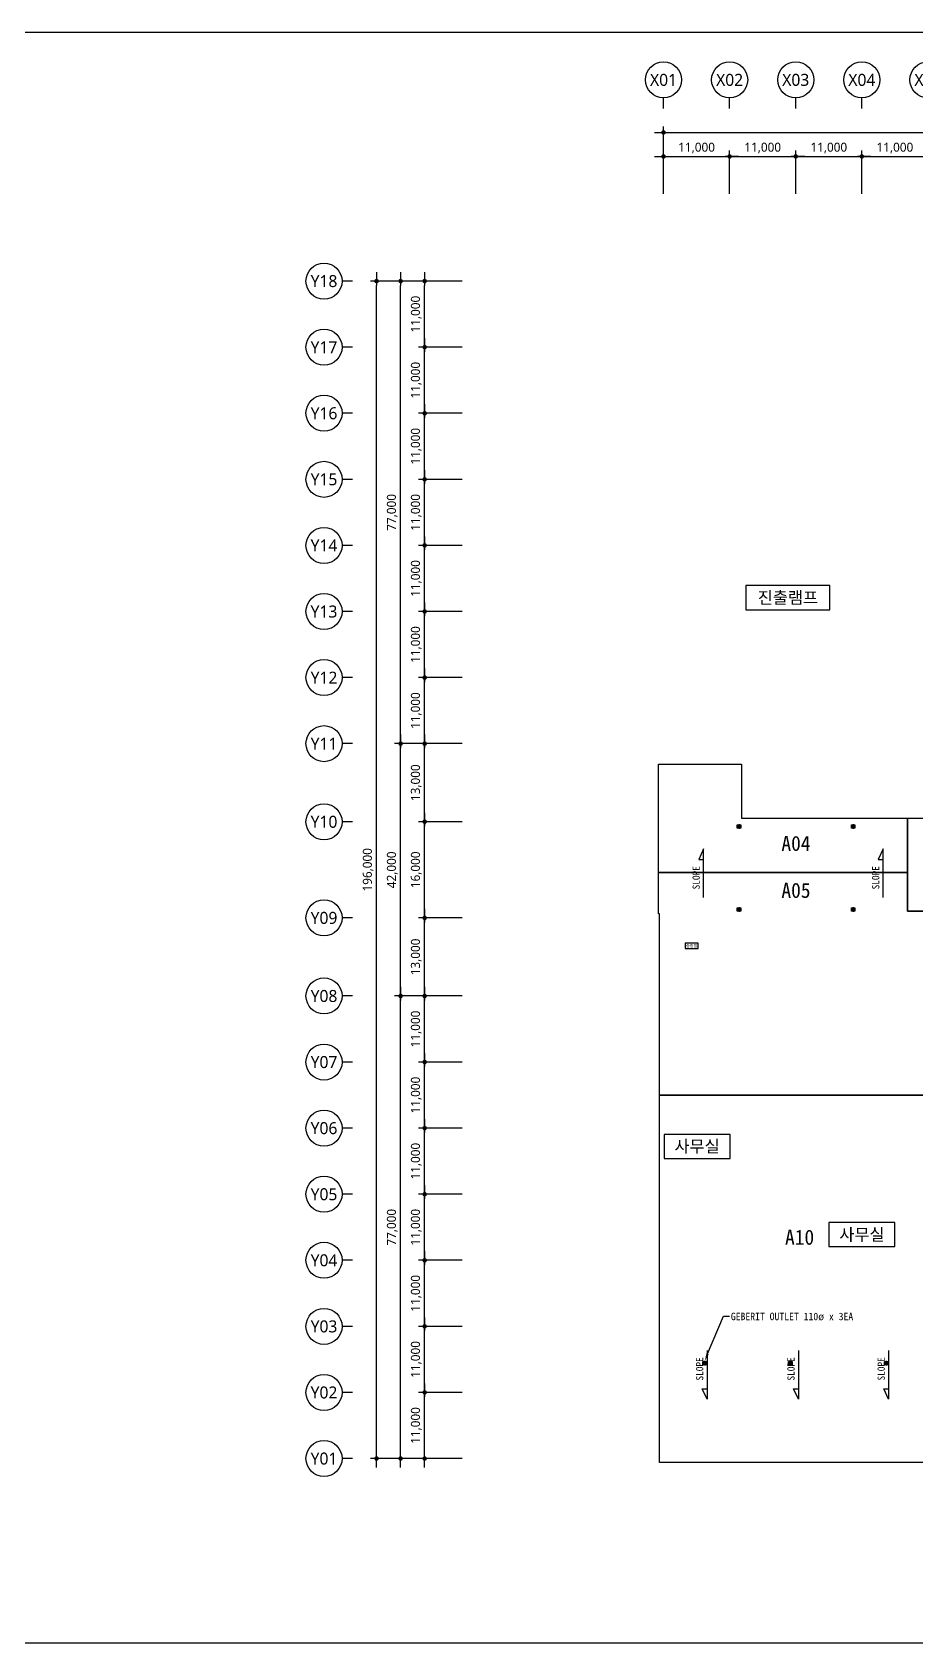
# Model space of a CAD drawing. Header units: millimetres. Extents: x 5104319 to 7084979, y 3076390 to 3633130.
# Drawn here: x 6310881 to 6457912, y 3365030 to 3633130 of the extents above; entities that cross this region are included whole.
import ezdxf
from ezdxf.enums import TextEntityAlignment as Align

# ---------------------------------------------------------------- set-up
doc = ezdxf.new("R2010")
doc.units = ezdxf.units.MM
doc.header["$PDMODE"] = 1
doc.layers.get('Defpoints').update_dxf_attribs({"color": 140})
for name, color, linetype, lineweight in [('A-AXIS-BUBL', 7, 'Continuous', 25), ('A-DIMS', 7, 'Continuous', 25), ('A-XXXX-TXT2', 3, 'Continuous', 25)]:
    doc.layers.add(name, color=color, linetype=linetype, lineweight=lineweight)
for name, color, linetype in [('AA-SYMB', 1, 'Continuous'), ('AA-TEX-3', 3, 'Continuous'), ('ARCH', 8, 'Continuous'), ('사이포닉', 3, 'Continuous'), ('사이포닉0', 3, 'Continuous'), ('우수면적', 1, 'Continuous')]:
    doc.layers.add(name, color=color, linetype=linetype)
doc.styles.add('HY울릉도L', font='')
doc.styles.add('XR-평면도$0$맑은 고딕', font='malgun.ttf')
doc.styles.add('돋움체', font='')
doc.styles.add('맑은고딕', font='malgun.ttf')
doc.styles.add('사이포닉', font='')
doc.styles.get('HY울릉도L').set_extended_font_data('Dotum')
doc.styles.get('돋움체').set_extended_font_data('DotumChe')
doc.styles.get('사이포닉').set_extended_font_data('GulimChe')
doc.dimstyles.new('CDIM', dxfattribs={"dimtxt": 3, "dimasz": 1.5, "dimexe": 2, "dimexo": 1, "dimgap": 1, "dimtad": 1, "dimdec": 0, "dimrnd": 0.5, "dimzin": 0, "dimdsep": 32, "dimlunit": 6, "dimtxsty": 'HY울릉도L', "dimblk1": '_CIDOT', "dimblk2": '_CIDOT', "dimsah": 1, "dimcen": 5.5, "dimclrd": 2, "dimclre": 2, "dimclrt": 7, "dimadec": 0, "dimazin": 0, "dimtfac": 1, "dimtdec": 0, "dimtix": 1, "dimtmove": 2, "dimatfit": 1, "dimldrblk": '_CIDOT', "dimfxl": 1, "dimtolj": 1, "dimtzin": 0, "dimlwd": -1, "dimarcsym": 0})

# ---------------------------------------------------------------- blocks, each defined once
blk = doc.blocks.new('_CIDOT')
at = {"color": 0, "linetype": 'ByBlock'}
blk.add_line((2, 0), (-1, 0), dxfattribs=at)
at = {"color": 0, "linetype": 'ByBlock', "const_width": 0.5}
blk.add_lwpolyline([(-0.25, 0, 1), (0.25, 0, 1)], format="xyb", close=True, dxfattribs=at)
blk = doc.blocks.new('*D8')
at = {"layer": 'A-DIMS', "lineweight": -2, "transparency": 16777216}
for p, q in [((93193, 67121), (85943, 67121)), ((93193, 56121), (85943, 56121))]:
    blk.add_line(p, q, dxfattribs=at)
at = {"layer": 'A-DIMS', "transparency": 16777216}
blk.add_line((86943, 56871), (86943, 66371), dxfattribs=at)
at = {"layer": 'Defpoints', "color": 0, "transparency": 16777216}
for p in [(86943, 67121), (93693, 67121), (93693, 56121)]:
    blk.add_point(p, dxfattribs=at)
at = {"layer": 'A-DIMS', "transparency": 16777216, "xscale": 750, "yscale": 750, "zscale": 750}
for p, rotation in [((86943, 67121), 90), ((86943, 56121), 270)]:
    blk.add_blockref('_CIDOT', p, dxfattribs=dict(at, rotation=rotation))
at = {"layer": 'A-DIMS', "color": 3, "transparency": 16777216, "insert": (85538, 61621), "char_height": 1500, "attachment_point": 5, "rotation": 90, "style": '맑은고딕'}
blk.add_mtext('\\A1;11,000', dxfattribs=at)
blk = doc.blocks.new('*D9')
at = {"layer": 'A-DIMS', "lineweight": -2, "transparency": 16777216}
for p, q in [((93193, 78121), (85943, 78121)), ((93193, 67121), (85943, 67121))]:
    blk.add_line(p, q, dxfattribs=at)
at = {"layer": 'A-DIMS', "transparency": 16777216}
blk.add_line((86943, 67871), (86943, 77371), dxfattribs=at)
at = {"layer": 'Defpoints', "color": 0, "transparency": 16777216}
for p in [(86943, 78121), (93693, 78121), (93693, 67121)]:
    blk.add_point(p, dxfattribs=at)
at = {"layer": 'A-DIMS', "transparency": 16777216, "xscale": 750, "yscale": 750, "zscale": 750}
for p, rotation in [((86943, 78121), 90), ((86943, 67121), 270)]:
    blk.add_blockref('_CIDOT', p, dxfattribs=dict(at, rotation=rotation))
at = {"layer": 'A-DIMS', "color": 3, "transparency": 16777216, "insert": (85538, 72621), "char_height": 1500, "attachment_point": 5, "rotation": 90, "style": '맑은고딕'}
blk.add_mtext('\\A1;11,000', dxfattribs=at)
blk = doc.blocks.new('*D10')
at = {"layer": 'A-DIMS', "lineweight": -2, "transparency": 16777216}
for p, q in [((93193, 89121), (85943, 89121)), ((93193, 78121), (85943, 78121))]:
    blk.add_line(p, q, dxfattribs=at)
at = {"layer": 'A-DIMS', "transparency": 16777216}
blk.add_line((86943, 78871), (86943, 88371), dxfattribs=at)
at = {"layer": 'Defpoints', "color": 0, "transparency": 16777216}
for p in [(86943, 89121), (93693, 89121), (93693, 78121)]:
    blk.add_point(p, dxfattribs=at)
at = {"layer": 'A-DIMS', "transparency": 16777216, "xscale": 750, "yscale": 750, "zscale": 750}
for p, rotation in [((86943, 89121), 90), ((86943, 78121), 270)]:
    blk.add_blockref('_CIDOT', p, dxfattribs=dict(at, rotation=rotation))
at = {"layer": 'A-DIMS', "color": 3, "transparency": 16777216, "insert": (85538, 83621), "char_height": 1500, "attachment_point": 5, "rotation": 90, "style": '맑은고딕'}
blk.add_mtext('\\A1;11,000', dxfattribs=at)
blk = doc.blocks.new('*D11')
at = {"layer": 'A-DIMS', "lineweight": -2, "transparency": 16777216}
for p, q in [((93193, 100121), (85943, 100121)), ((93193, 89121), (85943, 89121))]:
    blk.add_line(p, q, dxfattribs=at)
at = {"layer": 'A-DIMS', "transparency": 16777216}
blk.add_line((86943, 89871), (86943, 99371), dxfattribs=at)
at = {"layer": 'Defpoints', "color": 0, "transparency": 16777216}
for p in [(86943, 100121), (93693, 100121), (93693, 89121)]:
    blk.add_point(p, dxfattribs=at)
at = {"layer": 'A-DIMS', "transparency": 16777216, "xscale": 750, "yscale": 750, "zscale": 750}
for p, rotation in [((86943, 100121), 90), ((86943, 89121), 270)]:
    blk.add_blockref('_CIDOT', p, dxfattribs=dict(at, rotation=rotation))
at = {"layer": 'A-DIMS', "color": 3, "transparency": 16777216, "insert": (85538, 94621), "char_height": 1500, "attachment_point": 5, "rotation": 90, "style": '맑은고딕'}
blk.add_mtext('\\A1;11,000', dxfattribs=at)
blk = doc.blocks.new('*D12')
at = {"layer": 'A-DIMS', "lineweight": -2, "transparency": 16777216}
for p, q in [((93193, 111121), (85943, 111121)), ((93193, 100121), (85943, 100121))]:
    blk.add_line(p, q, dxfattribs=at)
at = {"layer": 'A-DIMS', "transparency": 16777216}
blk.add_line((86943, 100871), (86943, 110371), dxfattribs=at)
at = {"layer": 'Defpoints', "color": 0, "transparency": 16777216}
for p in [(86943, 111121), (93693, 111121), (93693, 100121)]:
    blk.add_point(p, dxfattribs=at)
at = {"layer": 'A-DIMS', "transparency": 16777216, "xscale": 750, "yscale": 750, "zscale": 750}
for p, rotation in [((86943, 111121), 90), ((86943, 100121), 270)]:
    blk.add_blockref('_CIDOT', p, dxfattribs=dict(at, rotation=rotation))
at = {"layer": 'A-DIMS', "color": 3, "transparency": 16777216, "insert": (85538, 105621), "char_height": 1500, "attachment_point": 5, "rotation": 90, "style": '맑은고딕'}
blk.add_mtext('\\A1;11,000', dxfattribs=at)
blk = doc.blocks.new('*D13')
at = {"layer": 'A-DIMS', "lineweight": -2, "transparency": 16777216}
for p, q in [((93193, 122121), (85943, 122121)), ((93193, 111121), (85943, 111121))]:
    blk.add_line(p, q, dxfattribs=at)
at = {"layer": 'A-DIMS', "transparency": 16777216}
blk.add_line((86943, 111871), (86943, 121371), dxfattribs=at)
at = {"layer": 'Defpoints', "color": 0, "transparency": 16777216}
for p in [(86943, 122121), (93693, 122121), (93693, 111121)]:
    blk.add_point(p, dxfattribs=at)
at = {"layer": 'A-DIMS', "transparency": 16777216, "xscale": 750, "yscale": 750, "zscale": 750}
for p, rotation in [((86943, 122121), 90), ((86943, 111121), 270)]:
    blk.add_blockref('_CIDOT', p, dxfattribs=dict(at, rotation=rotation))
at = {"layer": 'A-DIMS', "color": 3, "transparency": 16777216, "insert": (85538, 116621), "char_height": 1500, "attachment_point": 5, "rotation": 90, "style": '맑은고딕'}
blk.add_mtext('\\A1;11,000', dxfattribs=at)
blk = doc.blocks.new('*D14')
at = {"layer": 'A-DIMS', "lineweight": -2, "transparency": 16777216}
for p, q in [((93193, 135121), (85943, 135121)), ((93193, 122121), (85943, 122121))]:
    blk.add_line(p, q, dxfattribs=at)
at = {"layer": 'A-DIMS', "transparency": 16777216}
blk.add_line((86943, 122871), (86943, 134371), dxfattribs=at)
at = {"layer": 'Defpoints', "color": 0, "transparency": 16777216}
for p in [(86943, 135121), (93693, 135121), (93693, 122121)]:
    blk.add_point(p, dxfattribs=at)
at = {"layer": 'A-DIMS', "transparency": 16777216, "xscale": 750, "yscale": 750, "zscale": 750}
for p, rotation in [((86943, 135121), 90), ((86943, 122121), 270)]:
    blk.add_blockref('_CIDOT', p, dxfattribs=dict(at, rotation=rotation))
at = {"layer": 'A-DIMS', "color": 3, "transparency": 16777216, "insert": (85538, 128621), "char_height": 1500, "attachment_point": 5, "rotation": 90, "style": '맑은고딕'}
blk.add_mtext('\\A1;13,000', dxfattribs=at)
blk = doc.blocks.new('*D15')
at = {"layer": 'A-DIMS', "lineweight": -2, "transparency": 16777216}
for p, q in [((93193, 151121), (85943, 151121)), ((93193, 135121), (85943, 135121))]:
    blk.add_line(p, q, dxfattribs=at)
at = {"layer": 'A-DIMS', "transparency": 16777216}
blk.add_line((86943, 135871), (86943, 150371), dxfattribs=at)
at = {"layer": 'Defpoints', "color": 0, "transparency": 16777216}
for p in [(86943, 151121), (93693, 151121), (93693, 135121)]:
    blk.add_point(p, dxfattribs=at)
at = {"layer": 'A-DIMS', "transparency": 16777216, "xscale": 750, "yscale": 750, "zscale": 750}
for p, rotation in [((86943, 151121), 90), ((86943, 135121), 270)]:
    blk.add_blockref('_CIDOT', p, dxfattribs=dict(at, rotation=rotation))
at = {"layer": 'A-DIMS', "color": 3, "transparency": 16777216, "insert": (85538, 143121), "char_height": 1500, "attachment_point": 5, "rotation": 90, "style": '맑은고딕'}
blk.add_mtext('\\A1;16,000', dxfattribs=at)
blk = doc.blocks.new('*D16')
at = {"layer": 'A-DIMS', "lineweight": -2, "transparency": 16777216}
for p, q in [((93193, 164121), (85943, 164121)), ((93193, 151121), (85943, 151121))]:
    blk.add_line(p, q, dxfattribs=at)
at = {"layer": 'A-DIMS', "transparency": 16777216}
blk.add_line((86943, 151871), (86943, 163371), dxfattribs=at)
at = {"layer": 'Defpoints', "color": 0, "transparency": 16777216}
for p in [(86943, 164121), (93693, 164121), (93693, 151121)]:
    blk.add_point(p, dxfattribs=at)
at = {"layer": 'A-DIMS', "transparency": 16777216, "xscale": 750, "yscale": 750, "zscale": 750}
for p, rotation in [((86943, 164121), 90), ((86943, 151121), 270)]:
    blk.add_blockref('_CIDOT', p, dxfattribs=dict(at, rotation=rotation))
at = {"layer": 'A-DIMS', "color": 3, "transparency": 16777216, "insert": (85538, 157621), "char_height": 1500, "attachment_point": 5, "rotation": 90, "style": '맑은고딕'}
blk.add_mtext('\\A1;13,000', dxfattribs=at)
blk = doc.blocks.new('*D17')
at = {"layer": 'A-DIMS', "lineweight": -2, "transparency": 16777216}
for p, q in [((93193, 175121), (85943, 175121)), ((93193, 164121), (85943, 164121))]:
    blk.add_line(p, q, dxfattribs=at)
at = {"layer": 'A-DIMS', "transparency": 16777216}
blk.add_line((86943, 164871), (86943, 174371), dxfattribs=at)
at = {"layer": 'Defpoints', "color": 0, "transparency": 16777216}
for p in [(86943, 175121), (93693, 175121), (93693, 164121)]:
    blk.add_point(p, dxfattribs=at)
at = {"layer": 'A-DIMS', "transparency": 16777216, "xscale": 750, "yscale": 750, "zscale": 750}
for p, rotation in [((86943, 175121), 90), ((86943, 164121), 270)]:
    blk.add_blockref('_CIDOT', p, dxfattribs=dict(at, rotation=rotation))
at = {"layer": 'A-DIMS', "color": 3, "transparency": 16777216, "insert": (85538, 169621), "char_height": 1500, "attachment_point": 5, "rotation": 90, "style": '맑은고딕'}
blk.add_mtext('\\A1;11,000', dxfattribs=at)
blk = doc.blocks.new('*D18')
at = {"layer": 'A-DIMS', "lineweight": -2, "transparency": 16777216}
for p, q in [((93193, 186121), (85943, 186121)), ((93193, 175121), (85943, 175121))]:
    blk.add_line(p, q, dxfattribs=at)
at = {"layer": 'A-DIMS', "transparency": 16777216}
blk.add_line((86943, 175871), (86943, 185371), dxfattribs=at)
at = {"layer": 'Defpoints', "color": 0, "transparency": 16777216}
for p in [(86943, 186121), (93693, 186121), (93693, 175121)]:
    blk.add_point(p, dxfattribs=at)
at = {"layer": 'A-DIMS', "transparency": 16777216, "xscale": 750, "yscale": 750, "zscale": 750}
for p, rotation in [((86943, 186121), 90), ((86943, 175121), 270)]:
    blk.add_blockref('_CIDOT', p, dxfattribs=dict(at, rotation=rotation))
at = {"layer": 'A-DIMS', "color": 3, "transparency": 16777216, "insert": (85538, 180621), "char_height": 1500, "attachment_point": 5, "rotation": 90, "style": '맑은고딕'}
blk.add_mtext('\\A1;11,000', dxfattribs=at)
blk = doc.blocks.new('*D19')
at = {"layer": 'A-DIMS', "lineweight": -2, "transparency": 16777216}
for p, q in [((93193, 197121), (85943, 197121)), ((93193, 186121), (85943, 186121))]:
    blk.add_line(p, q, dxfattribs=at)
at = {"layer": 'A-DIMS', "transparency": 16777216}
blk.add_line((86943, 186871), (86943, 196371), dxfattribs=at)
at = {"layer": 'Defpoints', "color": 0, "transparency": 16777216}
for p in [(86943, 197121), (93693, 197121), (93693, 186121)]:
    blk.add_point(p, dxfattribs=at)
at = {"layer": 'A-DIMS', "transparency": 16777216, "xscale": 750, "yscale": 750, "zscale": 750}
for p, rotation in [((86943, 197121), 90), ((86943, 186121), 270)]:
    blk.add_blockref('_CIDOT', p, dxfattribs=dict(at, rotation=rotation))
at = {"layer": 'A-DIMS', "color": 3, "transparency": 16777216, "insert": (85538, 191621), "char_height": 1500, "attachment_point": 5, "rotation": 90, "style": '맑은고딕'}
blk.add_mtext('\\A1;11,000', dxfattribs=at)
blk = doc.blocks.new('*D20')
at = {"layer": 'A-DIMS', "lineweight": -2, "transparency": 16777216}
for p, q in [((93193, 208121), (85943, 208121)), ((93193, 197121), (85943, 197121))]:
    blk.add_line(p, q, dxfattribs=at)
at = {"layer": 'A-DIMS', "transparency": 16777216}
blk.add_line((86943, 197871), (86943, 207371), dxfattribs=at)
at = {"layer": 'Defpoints', "color": 0, "transparency": 16777216}
for p in [(86943, 208121), (93693, 208121), (93693, 197121)]:
    blk.add_point(p, dxfattribs=at)
at = {"layer": 'A-DIMS', "transparency": 16777216, "xscale": 750, "yscale": 750, "zscale": 750}
for p, rotation in [((86943, 208121), 90), ((86943, 197121), 270)]:
    blk.add_blockref('_CIDOT', p, dxfattribs=dict(at, rotation=rotation))
at = {"layer": 'A-DIMS', "color": 3, "transparency": 16777216, "insert": (85538, 202621), "char_height": 1500, "attachment_point": 5, "rotation": 90, "style": '맑은고딕'}
blk.add_mtext('\\A1;11,000', dxfattribs=at)
blk = doc.blocks.new('*D21')
at = {"layer": 'A-DIMS', "lineweight": -2, "transparency": 16777216}
for p, q in [((93193, 219121), (85943, 219121)), ((93193, 208121), (85943, 208121))]:
    blk.add_line(p, q, dxfattribs=at)
at = {"layer": 'A-DIMS', "transparency": 16777216}
blk.add_line((86943, 208871), (86943, 218371), dxfattribs=at)
at = {"layer": 'Defpoints', "color": 0, "transparency": 16777216}
for p in [(86943, 219121), (93693, 219121), (93693, 208121)]:
    blk.add_point(p, dxfattribs=at)
at = {"layer": 'A-DIMS', "transparency": 16777216, "xscale": 750, "yscale": 750, "zscale": 750}
for p, rotation in [((86943, 219121), 90), ((86943, 208121), 270)]:
    blk.add_blockref('_CIDOT', p, dxfattribs=dict(at, rotation=rotation))
at = {"layer": 'A-DIMS', "color": 3, "transparency": 16777216, "insert": (85538, 213621), "char_height": 1500, "attachment_point": 5, "rotation": 90, "style": '맑은고딕'}
blk.add_mtext('\\A1;11,000', dxfattribs=at)
blk = doc.blocks.new('*D22')
at = {"layer": 'A-DIMS', "lineweight": -2, "transparency": 16777216}
for p, q in [((93193, 230121), (85943, 230121)), ((93193, 219121), (85943, 219121))]:
    blk.add_line(p, q, dxfattribs=at)
at = {"layer": 'A-DIMS', "transparency": 16777216}
blk.add_line((86943, 219871), (86943, 229371), dxfattribs=at)
at = {"layer": 'Defpoints', "color": 0, "transparency": 16777216}
for p in [(86943, 230121), (93693, 230121), (93693, 219121)]:
    blk.add_point(p, dxfattribs=at)
at = {"layer": 'A-DIMS', "transparency": 16777216, "xscale": 750, "yscale": 750, "zscale": 750}
for p, rotation in [((86943, 230121), 90), ((86943, 219121), 270)]:
    blk.add_blockref('_CIDOT', p, dxfattribs=dict(at, rotation=rotation))
at = {"layer": 'A-DIMS', "color": 3, "transparency": 16777216, "insert": (85538, 224621), "char_height": 1500, "attachment_point": 5, "rotation": 90, "style": '맑은고딕'}
blk.add_mtext('\\A1;11,000', dxfattribs=at)
blk = doc.blocks.new('*D23')
at = {"layer": 'A-DIMS', "lineweight": -2, "transparency": 16777216}
for p, q in [((93193, 241121), (85943, 241121)), ((93193, 230121), (85943, 230121))]:
    blk.add_line(p, q, dxfattribs=at)
at = {"layer": 'A-DIMS', "transparency": 16777216}
blk.add_line((86943, 230871), (86943, 240371), dxfattribs=at)
at = {"layer": 'Defpoints', "color": 0, "transparency": 16777216}
for p in [(86943, 241121), (93693, 241121), (93693, 230121)]:
    blk.add_point(p, dxfattribs=at)
at = {"layer": 'A-DIMS', "transparency": 16777216, "xscale": 750, "yscale": 750, "zscale": 750}
for p, rotation in [((86943, 241121), 90), ((86943, 230121), 270)]:
    blk.add_blockref('_CIDOT', p, dxfattribs=dict(at, rotation=rotation))
at = {"layer": 'A-DIMS', "color": 3, "transparency": 16777216, "insert": (85538, 235621), "char_height": 1500, "attachment_point": 5, "rotation": 90, "style": '맑은고딕'}
blk.add_mtext('\\A1;11,000', dxfattribs=at)
blk = doc.blocks.new('*D24')
at = {"layer": 'A-DIMS', "lineweight": -2, "transparency": 16777216}
for p, q in [((93193, 122121), (81943, 122121)), ((93193, 45121), (81943, 45121))]:
    blk.add_line(p, q, dxfattribs=at)
at = {"layer": 'A-DIMS', "transparency": 16777216}
blk.add_line((82943, 45871), (82943, 121371), dxfattribs=at)
at = {"layer": 'Defpoints', "color": 0, "transparency": 16777216}
for p in [(82943, 122121), (93693, 122121), (93693, 45121)]:
    blk.add_point(p, dxfattribs=at)
at = {"layer": 'A-DIMS', "transparency": 16777216, "xscale": 750, "yscale": 750, "zscale": 750}
for p, rotation in [((82943, 122121), 90), ((82943, 45121), 270)]:
    blk.add_blockref('_CIDOT', p, dxfattribs=dict(at, rotation=rotation))
at = {"layer": 'A-DIMS', "color": 3, "transparency": 16777216, "insert": (81542, 83621), "char_height": 1500, "attachment_point": 5, "rotation": 90, "style": '맑은고딕'}
blk.add_mtext('\\A1;77,000', dxfattribs=at)
blk = doc.blocks.new('*D25')
at = {"layer": 'A-DIMS', "lineweight": -2, "transparency": 16777216}
for p, q in [((93193, 241121), (77943, 241121)), ((93193, 45121), (77943, 45121))]:
    blk.add_line(p, q, dxfattribs=at)
at = {"layer": 'A-DIMS', "transparency": 16777216}
blk.add_line((78943, 45871), (78943, 240371), dxfattribs=at)
at = {"layer": 'Defpoints', "color": 0, "transparency": 16777216}
for p in [(78943, 241121), (93693, 241121), (93693, 45121)]:
    blk.add_point(p, dxfattribs=at)
at = {"layer": 'A-DIMS', "transparency": 16777216, "xscale": 750, "yscale": 750, "zscale": 750}
for p, rotation in [((78943, 241121), 90), ((78943, 45121), 270)]:
    blk.add_blockref('_CIDOT', p, dxfattribs=dict(at, rotation=rotation))
at = {"layer": 'A-DIMS', "color": 3, "transparency": 16777216, "insert": (77538, 143121), "char_height": 1500, "attachment_point": 5, "rotation": 90, "style": '맑은고딕'}
blk.add_mtext('\\A1;196,000', dxfattribs=at)
blk = doc.blocks.new('*D26')
at = {"layer": 'A-DIMS', "lineweight": -2, "transparency": 16777216}
for p, q in [((93193, 56121), (85943, 56121)), ((93193, 45121), (85943, 45121))]:
    blk.add_line(p, q, dxfattribs=at)
at = {"layer": 'A-DIMS', "transparency": 16777216}
blk.add_line((86943, 45871), (86943, 55371), dxfattribs=at)
at = {"layer": 'Defpoints', "color": 0, "transparency": 16777216}
for p in [(86943, 56121), (93693, 56121), (93693, 45121)]:
    blk.add_point(p, dxfattribs=at)
at = {"layer": 'A-DIMS', "transparency": 16777216, "xscale": 750, "yscale": 750, "zscale": 750}
for p, rotation in [((86943, 56121), 90), ((86943, 45121), 270)]:
    blk.add_blockref('_CIDOT', p, dxfattribs=dict(at, rotation=rotation))
at = {"layer": 'A-DIMS', "color": 3, "transparency": 16777216, "insert": (85538, 50621), "char_height": 1500, "attachment_point": 5, "rotation": 90, "style": '맑은고딕'}
blk.add_mtext('\\A1;11,000', dxfattribs=at)
blk = doc.blocks.new('*D27')
at = {"layer": 'A-DIMS', "lineweight": -2, "transparency": 16777216}
for p, q in [((93193, 164121), (81943, 164121)), ((93193, 122121), (81943, 122121))]:
    blk.add_line(p, q, dxfattribs=at)
at = {"layer": 'A-DIMS', "transparency": 16777216}
blk.add_line((82943, 122871), (82943, 163371), dxfattribs=at)
at = {"layer": 'Defpoints', "color": 0, "transparency": 16777216}
for p in [(82943, 164121), (93693, 164121), (93693, 122121)]:
    blk.add_point(p, dxfattribs=at)
at = {"layer": 'A-DIMS', "transparency": 16777216, "xscale": 750, "yscale": 750, "zscale": 750}
for p, rotation in [((82943, 164121), 90), ((82943, 122121), 270)]:
    blk.add_blockref('_CIDOT', p, dxfattribs=dict(at, rotation=rotation))
at = {"layer": 'A-DIMS', "color": 3, "transparency": 16777216, "insert": (81542, 143121), "char_height": 1500, "attachment_point": 5, "rotation": 90, "style": '맑은고딕'}
blk.add_mtext('\\A1;42,000', dxfattribs=at)
blk = doc.blocks.new('*D28')
at = {"layer": 'A-DIMS', "lineweight": -2, "transparency": 16777216}
for p, q in [((93193, 241121), (81943, 241121)), ((93193, 164121), (81943, 164121))]:
    blk.add_line(p, q, dxfattribs=at)
at = {"layer": 'A-DIMS', "transparency": 16777216}
blk.add_line((82943, 164871), (82943, 240371), dxfattribs=at)
at = {"layer": 'Defpoints', "color": 0, "transparency": 16777216}
for p in [(82943, 241121), (93693, 241121), (93693, 164121)]:
    blk.add_point(p, dxfattribs=at)
at = {"layer": 'A-DIMS', "transparency": 16777216, "xscale": 750, "yscale": 750, "zscale": 750}
for p, rotation in [((82943, 241121), 90), ((82943, 164121), 270)]:
    blk.add_blockref('_CIDOT', p, dxfattribs=dict(at, rotation=rotation))
at = {"layer": 'A-DIMS', "color": 3, "transparency": 16777216, "insert": (81542, 202621), "char_height": 1500, "attachment_point": 5, "rotation": 90, "style": '맑은고딕'}
blk.add_mtext('\\A1;77,000', dxfattribs=at)
blk = doc.blocks.new('*D29')
at = {"layer": 'A-DIMS', "lineweight": -2, "transparency": 16777216}
for p, q in [((148693, 255621), (148693, 262871)), ((159693, 255621), (159693, 262871))]:
    blk.add_line(p, q, dxfattribs=at)
at = {"layer": 'A-DIMS', "transparency": 16777216}
blk.add_line((149443, 261871), (158943, 261871), dxfattribs=at)
at = {"layer": 'Defpoints', "color": 0, "transparency": 16777216}
for p in [(159693, 261871), (148693, 255121), (159693, 255121)]:
    blk.add_point(p, dxfattribs=at)
at = {"layer": 'A-DIMS', "transparency": 16777216, "xscale": 750, "yscale": 750, "zscale": 750, "rotation": 180}
blk.add_blockref('_CIDOT', (148693, 261871), dxfattribs=at)
at = {"layer": 'A-DIMS', "transparency": 16777216, "xscale": 750, "yscale": 750, "zscale": 750}
blk.add_blockref('_CIDOT', (159693, 261871), dxfattribs=at)
at = {"layer": 'A-DIMS', "color": 3, "transparency": 16777216, "insert": (154193, 263275), "char_height": 1500, "attachment_point": 5, "style": '맑은고딕'}
blk.add_mtext('\\A1;11,000', dxfattribs=at)
blk = doc.blocks.new('*D30')
at = {"layer": 'A-DIMS', "lineweight": -2, "transparency": 16777216}
for p, q in [((159693, 255621), (159693, 262871)), ((170693, 255621), (170693, 262871))]:
    blk.add_line(p, q, dxfattribs=at)
at = {"layer": 'A-DIMS', "transparency": 16777216}
blk.add_line((160443, 261871), (169943, 261871), dxfattribs=at)
at = {"layer": 'Defpoints', "color": 0, "transparency": 16777216}
for p in [(170693, 261871), (159693, 255121), (170693, 255121)]:
    blk.add_point(p, dxfattribs=at)
at = {"layer": 'A-DIMS', "transparency": 16777216, "xscale": 750, "yscale": 750, "zscale": 750, "rotation": 180}
blk.add_blockref('_CIDOT', (159693, 261871), dxfattribs=at)
at = {"layer": 'A-DIMS', "transparency": 16777216, "xscale": 750, "yscale": 750, "zscale": 750}
blk.add_blockref('_CIDOT', (170693, 261871), dxfattribs=at)
at = {"layer": 'A-DIMS', "color": 3, "transparency": 16777216, "insert": (165193, 263275), "char_height": 1500, "attachment_point": 5, "style": '맑은고딕'}
blk.add_mtext('\\A1;11,000', dxfattribs=at)
blk = doc.blocks.new('*D42')
at = {"layer": 'A-DIMS', "lineweight": -2, "transparency": 16777216}
for p, q in [((126693, 255621), (126693, 266871)), ((302693, 255621), (302693, 266871))]:
    blk.add_line(p, q, dxfattribs=at)
at = {"layer": 'A-DIMS', "transparency": 16777216}
blk.add_line((127443, 265871), (301943, 265871), dxfattribs=at)
at = {"layer": 'Defpoints', "color": 0, "transparency": 16777216}
for p in [(302693, 265871), (126693, 255121), (302693, 255121)]:
    blk.add_point(p, dxfattribs=at)
at = {"layer": 'A-DIMS', "transparency": 16777216, "xscale": 750, "yscale": 750, "zscale": 750, "rotation": 180}
blk.add_blockref('_CIDOT', (126693, 265871), dxfattribs=at)
at = {"layer": 'A-DIMS', "transparency": 16777216, "xscale": 750, "yscale": 750, "zscale": 750}
blk.add_blockref('_CIDOT', (302693, 265871), dxfattribs=at)
at = {"layer": 'A-DIMS', "color": 3, "transparency": 16777216, "insert": (214693, 267275), "char_height": 1500, "attachment_point": 5, "style": '맑은고딕'}
blk.add_mtext('\\A1;176,000', dxfattribs=at)
blk = doc.blocks.new('*D44')
at = {"layer": 'A-DIMS', "lineweight": -2, "transparency": 16777216}
for p, q in [((126693, 255621), (126693, 262871)), ((137693, 255621), (137693, 262871))]:
    blk.add_line(p, q, dxfattribs=at)
at = {"layer": 'A-DIMS', "transparency": 16777216}
blk.add_line((127443, 261871), (136943, 261871), dxfattribs=at)
at = {"layer": 'Defpoints', "color": 0, "transparency": 16777216}
for p in [(137693, 261871), (126693, 255121), (137693, 255121)]:
    blk.add_point(p, dxfattribs=at)
at = {"layer": 'A-DIMS', "transparency": 16777216, "xscale": 750, "yscale": 750, "zscale": 750, "rotation": 180}
blk.add_blockref('_CIDOT', (126693, 261871), dxfattribs=at)
at = {"layer": 'A-DIMS', "transparency": 16777216, "xscale": 750, "yscale": 750, "zscale": 750}
blk.add_blockref('_CIDOT', (137693, 261871), dxfattribs=at)
at = {"layer": 'A-DIMS', "color": 3, "transparency": 16777216, "insert": (132193, 263275), "char_height": 1500, "attachment_point": 5, "style": '맑은고딕'}
blk.add_mtext('\\A1;11,000', dxfattribs=at)
blk = doc.blocks.new('*D45')
at = {"layer": 'A-DIMS', "lineweight": -2, "transparency": 16777216}
for p, q in [((137693, 255621), (137693, 262871)), ((148693, 255621), (148693, 262871))]:
    blk.add_line(p, q, dxfattribs=at)
at = {"layer": 'A-DIMS', "transparency": 16777216}
blk.add_line((138443, 261871), (147943, 261871), dxfattribs=at)
at = {"layer": 'Defpoints', "color": 0, "transparency": 16777216}
for p in [(148693, 261871), (137693, 255121), (148693, 255121)]:
    blk.add_point(p, dxfattribs=at)
at = {"layer": 'A-DIMS', "transparency": 16777216, "xscale": 750, "yscale": 750, "zscale": 750, "rotation": 180}
blk.add_blockref('_CIDOT', (137693, 261871), dxfattribs=at)
at = {"layer": 'A-DIMS', "transparency": 16777216, "xscale": 750, "yscale": 750, "zscale": 750}
blk.add_blockref('_CIDOT', (148693, 261871), dxfattribs=at)
at = {"layer": 'A-DIMS', "color": 3, "transparency": 16777216, "insert": (143193, 263275), "char_height": 1500, "attachment_point": 5, "style": '맑은고딕'}
blk.add_mtext('\\A1;11,000', dxfattribs=at)
blk = doc.blocks.new('글_진출램프')
at = {"layer": 'A-XXXX-TXT2', "color": 0}
blk.add_lwpolyline([(-7000, -1997), (7000, -1997), (7000, 2003), (-7000, 2003)], close=True, dxfattribs=at)
at = {"layer": 'A-XXXX-TXT2', "style": '맑은고딕'}
blk.add_text('진출램프', height=2000, dxfattribs=at).set_placement((0, 3), align=Align.MIDDLE_CENTER)
blk = doc.blocks.new('글_사무실')
at = {"layer": 'A-XXXX-TXT2', "color": 0}
blk.add_lwpolyline([(-5500, -2000), (5500, -2000), (5500, 2000), (-5500, 2000)], close=True, dxfattribs=at)
at = {"layer": 'A-XXXX-TXT2', "style": '맑은고딕'}
blk.add_text('사무실', height=2000, dxfattribs=at).set_placement((0, 0), align=Align.MIDDLE_CENTER)
blk = doc.blocks.new('글_승강장')
at = {"layer": 'A-XXXX-TXT2', "color": 0, "ltscale": 100}
blk.add_lwpolyline([(-1100, 450), (-1100, -450), (1100, -450), (1100, 450)], close=True, dxfattribs=at)
at = {"layer": 'A-XXXX-TXT2', "ltscale": 100, "style": 'XR-평면도$0$맑은 고딕'}
blk.add_text('승강장', height=500, dxfattribs=at).set_placement((0, 0), align=Align.MIDDLE_CENTER)
blk = doc.blocks.new('OUTLET')
at = {"layer": '사이포닉', "color": 4}
for p, q in [((-2.9, 0), (2.9, 0)), ((0, 2.9), (0, -2.9))]:
    blk.add_line(p, q, dxfattribs=at)
blk.add_lwpolyline([(-2.2, -2.2), (-2.2, 2.2), (2.2, 2.2), (2.2, -2.2), (-2.2, -2.2)], dxfattribs=at)
blk.add_circle((0, 0), 1.5, dxfattribs=at)
blk = doc.blocks.new('aaaa')
at = {"layer": '사이포닉0', "color": 1}
blk.add_lwpolyline([(432363.62, -188335.88), (432368.88, -188323.29), (432370.88, -188323.29)], dxfattribs=at)
blk.add_solid([(432364, -188336.05), (432362.65, -188338.19), (432363.23, -188335.72)], dxfattribs=at)
blk = doc.blocks.new('DIM(210222)')
for p, q in [((126693, 269870.6), (126693, 271620.6)), ((137693, 269870.6), (137693, 271620.6)), ((148693, 269870.6), (148693, 271620.6)), ((159693, 269870.6), (159693, 271620.6)), ((74943, 241120.6), (73193, 241120.6)), ((74943, 230120.6), (73193, 230120.6)), ((74943, 219120.6), (73193, 219120.6)), ((74943, 208120.6), (73193, 208120.6)), ((74943, 197120.6), (73193, 197120.6)), ((74943, 186120.6), (73193, 186120.6)), ((74943, 175120.6), (73193, 175120.6)), ((74943, 164120.6), (73193, 164120.6)), ((74943, 151120.6), (73193, 151120.6)), ((74943, 135120.6), (73193, 135120.6)), ((74943, 122120.6), (73193, 122120.6)), ((74943, 111120.6), (73193, 111120.6)), ((74943, 100120.6), (73193, 100120.6)), ((74943, 89120.6), (73193, 89120.6)), ((74943, 78120.6), (73193, 78120.6)), ((74943, 67120.6), (73193, 67120.6)), ((74943, 56120.6), (73193, 56120.6)), ((74943, 45120.6), (73193, 45120.6))]:
    blk.add_line(p, q)
at = {"layer": 'A-AXIS-BUBL', "ltscale": 0.2}
for centre in [(126693, 274620.6), (137693, 274620.6), (148693, 274620.6), (159693, 274620.6), (170693, 274620.6), (70193, 241120.6), (70193, 230120.6), (70193, 219120.6), (70193, 208120.6), (70193, 197120.6), (70193, 186120.6), (70193, 175120.6), (70193, 164120.6), (70193, 151120.6), (70193, 135120.6), (70193, 122120.6), (70193, 111120.6), (70193, 100120.6), (70193, 89120.6), (70193, 78120.6), (70193, 67120.6), (70193, 56120.6), (70193, 45120.6)]:
    blk.add_circle(centre, 3000, dxfattribs=at)
at = {"layer": 'A-XXXX-TXT2', "ltscale": 0.2, "style": '맑은고딕'}
for s, p in [('X01', (126693, 274620.6)), ('X02', (137693, 274620.6)), ('X03', (148693, 274620.6)), ('X04', (159693, 274620.6)), ('X05', (170693, 274620.6)), ('Y18', (70193, 241120.6)), ('Y17', (70193, 230120.6)), ('Y16', (70193, 219120.6)), ('Y15', (70193, 208120.6)), ('Y14', (70193, 197120.6)), ('Y13', (70193, 186120.6)), ('Y12', (70193, 175120.6)), ('Y11', (70193, 164120.6)), ('Y10', (70193, 151120.6)), ('Y09', (70193, 135120.6)), ('Y08', (70193, 122120.6)), ('Y07', (70193, 111120.6)), ('Y06', (70193, 100120.6)), ('Y05', (70193, 89120.6)), ('Y04', (70193, 78120.6)), ('Y03', (70193, 67120.6)), ('Y02', (70193, 56120.6)), ('Y01', (70193, 45120.6))]:
    blk.add_text(s, height=2000, dxfattribs=at).set_placement(p, align=Align.MIDDLE)
at = {"layer": 'A-DIMS'}
for p1, p2, distance, picture, middle in [((126693, 255120.6), (302693, 255120.6), 10750, '*D42', (214693, 267275.5)), ((126693, 255120.6), (137693, 255120.6), 6750, '*D44', (132193, 263275.5)), ((137693, 255120.6), (148693, 255120.6), 6750, '*D45', (143193, 263275.5)), ((148693, 255120.6), (159693, 255120.6), 6750, '*D29', (154193, 263275.5)), ((159693, 255120.6), (170693, 255120.6), 6750, '*D30', (165193, 263275.5)), ((93693, 45120.6), (93693, 241120.6), 14750, '*D25', (77538.1, 143120.6)), ((93693, 164120.6), (93693, 241120.6), 10750, '*D28', (81542.2, 202620.6)), ((93693, 230120.6), (93693, 241120.6), 6750, '*D23', (85538.1, 235620.6)), ((93693, 219120.6), (93693, 230120.6), 6750, '*D22', (85538.1, 224620.6)), ((93693, 208120.6), (93693, 219120.6), 6750, '*D21', (85538.1, 213620.6)), ((93693, 197120.6), (93693, 208120.6), 6750, '*D20', (85538.1, 202620.6)), ((93693, 186120.6), (93693, 197120.6), 6750, '*D19', (85538.1, 191620.6)), ((93693, 175120.6), (93693, 186120.6), 6750, '*D18', (85538.1, 180620.6)), ((93693, 164120.6), (93693, 175120.6), 6750, '*D17', (85538.1, 169620.6)), ((93693, 122120.6), (93693, 164120.6), 10750, '*D27', (81542.2, 143120.6)), ((93693, 151120.6), (93693, 164120.6), 6750, '*D16', (85538.1, 157620.6)), ((93693, 135120.6), (93693, 151120.6), 6750, '*D15', (85538.1, 143120.6)), ((93693, 122120.6), (93693, 135120.6), 6750, '*D14', (85538.1, 128620.6)), ((93693, 45120.6), (93693, 122120.6), 10750, '*D24', (81542.2, 83620.6)), ((93693, 111120.6), (93693, 122120.6), 6750, '*D13', (85538.1, 116620.6)), ((93693, 100120.6), (93693, 111120.6), 6750, '*D12', (85538.1, 105620.6)), ((93693, 89120.6), (93693, 100120.6), 6750, '*D11', (85538.1, 94620.6)), ((93693, 78120.6), (93693, 89120.6), 6750, '*D10', (85538.1, 83620.6)), ((93693, 67120.6), (93693, 78120.6), 6750, '*D9', (85538.1, 72620.6)), ((93693, 56120.6), (93693, 67120.6), 6750, '*D8', (85538.1, 61620.6)), ((93693, 45120.6), (93693, 56120.6), 6750, '*D26', (85538.1, 50620.6))]:
    dim = blk.add_aligned_dim(p1=p1, p2=p2, distance=distance, dimstyle='CDIM', override={"dimscale": 500, "dimtxsty": '맑은고딕', "dimclrd": 256, "dimclre": 256, "dimclrt": 3}, dxfattribs=at)
    dim.commit()
    dim.dimension.update_dxf_attribs({"geometry": picture, "text_midpoint": middle})

msp = doc.modelspace()

# ---------------------------------------------------------------- linework, layer by layer
for p, q in [((5944318.8, 3633130.2), (6663068.8, 3633130.2)), ((5944318.8, 3633130.2), (6663068.8, 3633130.2)), ((5944318.8, 3365030.2), (6663068.8, 3365030.2)), ((5944318.8, 3365030.2), (6663068.8, 3365030.2))]:
    msp.add_line(p, q)
at = {"layer": 'AA-SYMB', "color": 7}
for points in [[(6422607, 3489091.3), (6422607, 3497167.4), (6421796.9, 3495441.2), (6422607, 3495441.2)], [(6452481.8, 3489091.3), (6452481.8, 3497167.4), (6451671.7, 3495441.2), (6452481.8, 3495441.2)], [(6423186.8, 3413676.9), (6423186.8, 3405600.8), (6422376.6, 3407326.9), (6423186.8, 3407326.9)], [(6438388.8, 3413676.9), (6438388.8, 3405600.8), (6437578.6, 3407326.9), (6438388.8, 3407326.9)], [(6453400.1, 3413676.9), (6453400.1, 3405600.8), (6452589.9, 3407326.9), (6453400.1, 3407326.9)]]:
    msp.add_lwpolyline(points, dxfattribs=at)
at = {"layer": '사이포닉0', "color": 1}
for p, q in [((6428341.8, 3500741.7), (6428660, 3501059.9)), ((6428341.8, 3501059.9), (6428660, 3500741.7)), ((6447341.8, 3500741.7), (6447660, 3501059.9)), ((6447341.8, 3501059.9), (6447660, 3500741.7)), ((6428341.8, 3486941.7), (6428660, 3487259.9)), ((6428341.8, 3487259.9), (6428660, 3486941.7)), ((6447341.8, 3486941.7), (6447660, 3487259.9)), ((6447341.8, 3487259.9), (6447660, 3486941.7)), ((6422633.2, 3411416.7), (6422951.4, 3411734.9)), ((6422633.2, 3411734.9), (6422951.4, 3411416.7)), ((6436877.7, 3411416.7), (6437195.9, 3411734.9)), ((6436877.7, 3411734.9), (6437195.9, 3411416.7)), ((6452843.8, 3411416.7), (6453162, 3411734.9)), ((6452843.8, 3411734.9), (6453162, 3411416.7))]:
    msp.add_line(p, q, dxfattribs=at)
at = {"layer": '사이포닉0'}
for centre in [(6428500.9, 3500900.8), (6447500.9, 3500900.8), (6428500.9, 3487100.8), (6447500.9, 3487100.8), (6422792.3, 3411575.8), (6437036.8, 3411575.8), (6453002.9, 3411575.8)]:
    msp.add_circle(centre, 150, dxfattribs=at)
at = {"layer": '우수면적'}
for points in [[(6456536.8, 3493238.4), (6415086.8, 3493238.4), (6415086.8, 3511300.9), (6428936.8, 3511300.9), (6428936.8, 3502300.9), (6456536.8, 3502300.9), (6456536.8, 3501200.8), (6456536.8, 3501200.8), (6456536.8, 3493238.4)], [(6456536.8, 3502300.8), (6459286.8, 3502300.8), (6459286.8, 3501200.7), (6592786.8, 3501200.8), (6592786.8, 3476100.8), (6578936.8, 3476100.8), (6578936.8, 3485100.8), (6548586.8, 3485100.8), (6548586.8, 3486800.8), (6456536.8, 3486800.7), (6456536.8, 3502300.8)]]:
    msp.add_lwpolyline(points, dxfattribs=at)
for points in [[(6460536.8, 3486800.8), (6460536.8, 3456201), (6415286.8, 3456201), (6415286.8, 3486351), (6415086.8, 3486351), (6415086.8, 3493238.5), (6456536.8, 3493238.5), (6456536.8, 3486800.8)], [(6460536.8, 3395050.8), (6415286.8, 3395050.8), (6415286.8, 3456200.8), (6460536.8, 3456200.8)]]:
    msp.add_lwpolyline(points, close=True, dxfattribs=at)

# ---------------------------------------------------------------- block references
msp.add_blockref('DIM(210222)', (6289243.8, 3350580.2))
at = {"layer": 'ARCH'}
for name, p in [('글_진출램프', (6436636.8, 3539000.8)), ('글_승강장', (6420621.8, 3481045.2)), ('글_사무실', (6421525.9, 3447666)), ('글_사무실', (6448950.4, 3432980.7))]:
    msp.add_blockref(name, p, dxfattribs=at)
at = {"layer": '사이포닉', "xscale": 133.3333333488553, "yscale": 133.3333333488553, "zscale": 133.3333333488553}
for p in [(6428500.9, 3500900.8), (6447500.9, 3500900.8), (6428500.9, 3487100.8), (6447500.9, 3487100.8), (6422792.3, 3411575.8), (6437036.8, 3411575.8), (6453002.9, 3411575.8)]:
    msp.add_blockref('OUTLET', p, dxfattribs=at)
at = {"layer": '우수면적', "xscale": 500, "yscale": 500, "zscale": 500}
msp.add_blockref('aaaa', (-209758533.5, 97581055.8), dxfattribs=at)

# ---------------------------------------------------------------- texts
at = {"layer": 'AA-TEX-3', "color": 7, "style": '돋움체'}
for p in [(6421362.4, 3494318.2), (6451237.2, 3494318.2), (6421942.1, 3412561.3), (6437144.1, 3412561.3), (6452155.4, 3412561.3)]:
    msp.add_text('SLOPE', height=1200, rotation=90, dxfattribs=at).set_placement(p, align=Align.MIDDLE_RIGHT)
at = {"layer": '사이포닉0', "color": 2, "style": '사이포닉'}
msp.add_text('GEBERIT OUTLET 110ø x 3EA', height=1250, dxfattribs=at).set_placement((6427133.7, 3418728.1))
at = {"layer": '우수면적', "style": '사이포닉'}
for s, p in [('A04', (6435550.2, 3496846.2, 0)), ('A05', (6435550.2, 3489034.5, 0)), ('A10', (6436154.3, 3431289.7, 0))]:
    msp.add_text(s, height=2500, dxfattribs=at).set_placement(p)

doc.saveas('drawing.dxf')
